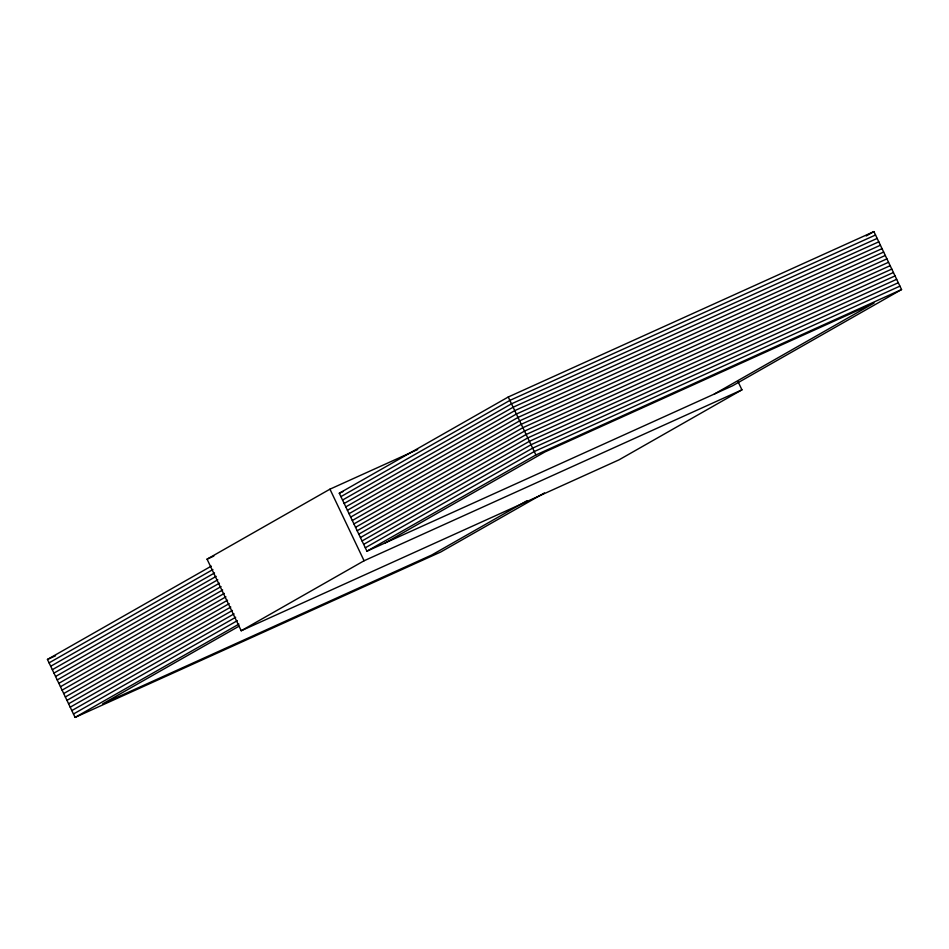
<?xml version="1.0" encoding="UTF-8"?>
<svg xmlns="http://www.w3.org/2000/svg" width="949" height="949" viewBox="0 0 949 949"><rect width="100%" height="100%" fill="white"/><g stroke="black" fill="none" stroke-linecap="round" stroke-linejoin="round"><path stroke-width="1.42" d="M738.144 381.889L741.94 389.837L619.056 459.826L241.212 630.753L207.06 559.163L329.944 489.174L417.655 449.494M544.441 492.946L440.751 551.998L75.09 717.408L47.45 659.448L211.283 566.138M339.291 493.231L508.249 397.002L873.91 231.592L901.55 289.552L732.592 385.78L366.931 551.191L339.291 493.231L343.206 491.463M49.075 662.865L212.908 569.542M340.916 496.647L509.874 400.407L875.536 234.996M50.7 666.269L214.545 572.959M342.542 500.052L511.499 403.823L877.161 238.413M52.325 669.686L216.17 576.363M344.167 503.468L513.124 407.228L878.786 241.817M53.951 673.09L217.796 579.78M345.792 506.873L514.749 410.644L880.411 245.222M55.576 676.495L219.421 583.184M347.417 510.277L516.375 414.049L882.036 248.638M57.213 679.911L221.046 586.589M349.042 513.694L518 417.453L883.661 252.043M58.838 683.316L222.671 590.005M350.667 517.098L519.625 420.87L885.287 255.459M60.463 686.732L224.296 593.41M352.293 520.515L521.25 424.274L886.912 258.863M62.088 690.137L225.921 596.826M353.918 523.919L522.875 427.691L888.537 262.268M866.223 235.957L873.91 231.592M63.713 693.541L227.546 600.231M355.543 527.324L524.5 431.095L890.162 265.684M65.339 696.957L229.172 603.635M357.168 530.74L526.126 434.5L891.787 269.089M66.964 700.362L230.797 607.052M358.805 534.145L527.763 437.916L893.424 272.505M68.589 703.778L232.422 610.456M360.43 537.561L529.388 441.321L895.049 275.91M70.214 707.183L234.059 613.873M362.055 540.966L531.013 444.737L896.675 279.314M71.839 710.587L235.684 617.277M363.681 544.37L532.638 448.142L898.3 282.731M73.464 714.004L237.309 620.682M365.306 547.787L534.263 451.546L899.925 286.135M75.09 717.408L238.934 624.098M366.931 551.191L535.888 454.962L901.55 289.552M239.148 626.115L102.599 703.897L431.688 555.023L527.015 500.728M385.211 542.923L544.951 451.938L874.053 303.063L714.312 394.049M241.212 630.753L364.084 560.764L741.94 389.837M207.06 559.163L213.81 556.102M47.45 659.448L55.54 655.795M508.249 397.002L535.888 454.962M329.944 489.174L364.084 560.764"/></g></svg>
